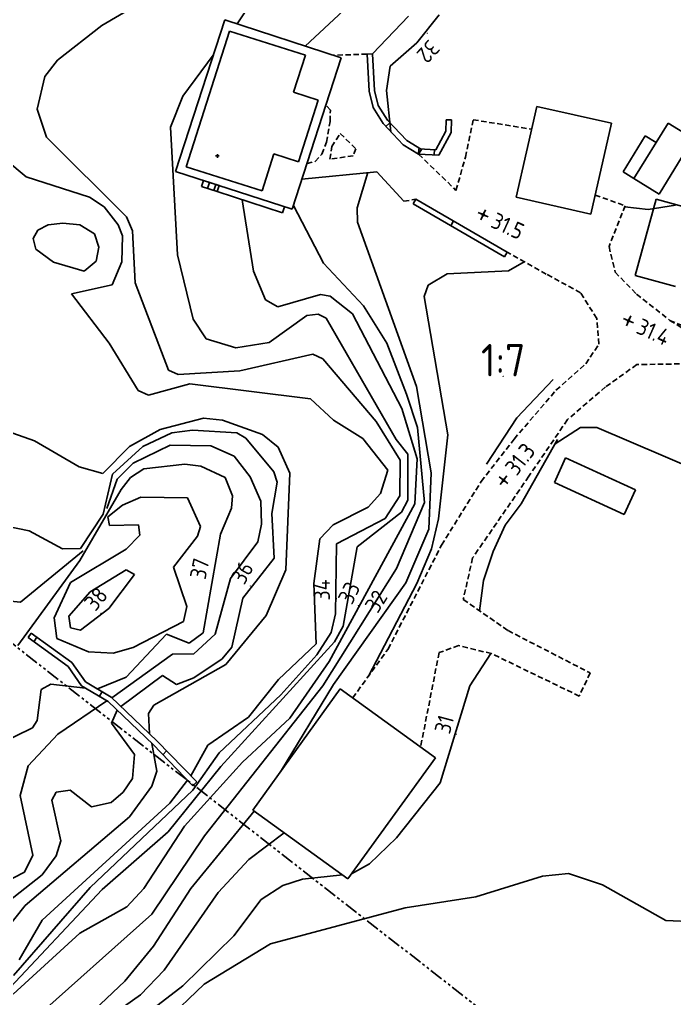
# Model space of a CAD drawing. Header units: metres. Extents: x 139929 to 143267, y 6401995 to 6404511.
# Drawn here: x 140332.2 to 140392.8, y 6402133.2 to 6402223.7 of the extents above; entities that cross this region are included whole.
import ezdxf
from ezdxf.enums import TextEntityAlignment as Align

# ---------------------------------------------------------------- set-up
doc = ezdxf.new("R2010")
doc.units = ezdxf.units.M
doc.linetypes.add('DASHED', pattern=[0.75, 0.5, -0.25])
doc.linetypes.add('PHANTOM', pattern=[2.5, 1.25, -0.25, 0.25, -0.25, 0.25, -0.25])
for name, color, linetype in [('M-BEF-BYGGNAD', 3, 'Continuous'), ('M-BEF-HÄCK', 7, 'Continuous'), ('M-BEF-MUR', 4, 'Continuous'), ('M-BEF-NIVÅ', 4, 'Continuous'), ('M-BEF-NIVÅKURVA-PRIMÄR-0.5M', 12, 'Continuous'), ('M-BEF-NIVÅKURVA-PRIMÄR-1.0M', 12, 'Continuous'), ('M-BEF-SPECIALOMRÅDE', 7, 'Continuous'), ('M-BEF-TRAPPA', 4, 'Continuous'), ('M-BEF-VÄGKANT', 1, 'DASHED'), ('M-FASTIGHETSBETECKNING', 3, 'Continuous'), ('M-GR-FASTIGHETSGRÄNS', 3, 'PHANTOM'), ('M-KRYSS-1000', 1, 'Continuous')]:
    doc.layers.add(name, color=color, linetype=linetype)
doc.styles.add('ISO', font='iso.shx', dxfattribs={"height": 2.5})

# ---------------------------------------------------------------- blocks, each defined once
blk = doc.blocks.new('osynlig cirkel')
blk.add_circle((0, 0), 0.005)
blk = doc.blocks.new('OSYNLIG')
blk.add_blockref('osynlig cirkel', (0, 0))
blk = doc.blocks.new('PRI_NIVÅ_HÖJDPUNKT_ISM')
at = {"color": 7}
for p, q in [((-0.25, 0), (0.25, 0)), ((0, 0.25), (0, -0.25))]:
    blk.add_line(p, q, dxfattribs=at)
blk = doc.blocks.new('SPWDEF')
at = {"color": 0, "linetype": 'Continuous'}
for p, q in [((-1, 0), (1, 0)), ((0, -1), (0, 1))]:
    blk.add_line(p, q, dxfattribs=at)
blk.add_circle((0, 0), 0.2)
blk = doc.blocks.new('PLUS')
for p, q in [((-0.175, 0), (0, 0)), ((0, 0), (0, 0.175)), ((0, -0.175), (0, 0)), ((0, 0), (0.175, 0))]:
    blk.add_line(p, q)
blk = doc.blocks.new('PRI_NIVÅ_HÖJDPKT')
at = {"color": 0, "linetype": 'Continuous', "lineweight": -3}
blk.add_circle((183, 184), 0.0005, dxfattribs=at)

msp = doc.modelspace()

# ---------------------------------------------------------------- linework, layer by layer
at = {"layer": 'M-BEF-BYGGNAD'}
for p, q in [((140346.605, 6402209.688), (140351.151, 6402223.69)), ((140346.605, 6402209.688), (140351.151, 6402223.69)), ((140351.151, 6402223.69), (140361.937, 6402220.188)), ((140351.151, 6402223.69), (140361.937, 6402220.188)), ((140347.594, 6402210.118), (140351.591, 6402222.665)), ((140351.591, 6402222.665), (140358.613, 6402220.429)), ((140361.937, 6402220.188), (140357.392, 6402206.186)), ((140361.937, 6402220.188), (140357.392, 6402206.186)), ((140358.613, 6402220.429), (140357.521, 6402217)), ((140357.521, 6402217), (140359.81, 6402216.269)), ((140359.81, 6402216.269), (140357.995, 6402210.583)), ((140380.021, 6402215.695), (140378.123, 6402207.287)), ((140380.021, 6402215.695), (140378.123, 6402207.287)), ((140386.933, 6402214.136), (140380.021, 6402215.695)), ((140386.933, 6402214.136), (140380.021, 6402215.695)), ((140385.035, 6402205.728), (140386.933, 6402214.136)), ((140385.035, 6402205.728), (140386.933, 6402214.136)), ((140389.013, 6402209.031), (140392.176, 6402214.159)), ((140389.013, 6402209.031), (140392.176, 6402214.159)), ((140392.176, 6402214.159), (140394.504, 6402212.723)), ((140392.176, 6402214.159), (140394.504, 6402212.723)), ((140390.058, 6402212.971), (140388.01, 6402209.65)), ((140390.058, 6402212.971), (140388.01, 6402209.65)), ((140391.061, 6402212.351), (140390.058, 6402212.971)), ((140391.061, 6402212.351), (140390.058, 6402212.971)), ((140394.504, 6402212.723), (140391.34, 6402207.595)), ((140394.504, 6402212.723), (140391.34, 6402207.595)), ((140355.711, 6402211.311), (140354.616, 6402207.882)), ((140357.995, 6402210.583), (140355.711, 6402211.311)), ((140354.616, 6402207.882), (140347.594, 6402210.118)), ((140357.392, 6402206.186), (140346.605, 6402209.688)), ((140357.392, 6402206.186), (140346.605, 6402209.688)), ((140388.01, 6402209.65), (140389.013, 6402209.031)), ((140388.01, 6402209.65), (140389.013, 6402209.031)), ((140391.34, 6402207.595), (140389.013, 6402209.031)), ((140391.34, 6402207.595), (140389.013, 6402209.031)), ((140350.626, 6402208.383), (140350.441, 6402207.812)), ((140350.626, 6402208.383), (140350.441, 6402207.812)), ((140350.441, 6402207.812), (140356.505, 6402205.843)), ((140350.441, 6402207.812), (140356.505, 6402205.843)), ((140378.123, 6402207.287), (140385.035, 6402205.728)), ((140378.123, 6402207.287), (140385.035, 6402205.728)), ((140391.062, 6402207.115), (140389.142, 6402200.06)), ((140394.775, 6402206.105), (140391.062, 6402207.115)), ((140356.505, 6402205.843), (140356.69, 6402206.415)), ((140356.505, 6402205.843), (140356.69, 6402206.415)), ((140389.142, 6402200.06), (140392.854, 6402199.05)), ((140382.693, 6402183.181), (140381.659, 6402180.906)), ((140389.159, 6402180.243), (140382.693, 6402183.181)), ((140381.659, 6402180.906), (140388.125, 6402177.967)), ((140388.125, 6402177.967), (140389.159, 6402180.243)), ((140361.851, 6402161.817), (140353.747, 6402150.613)), ((140361.851, 6402161.817), (140353.747, 6402150.613)), ((140370.645, 6402155.458), (140361.851, 6402161.817)), ((140370.645, 6402155.458), (140361.851, 6402161.817)), ((140362.542, 6402144.254), (140370.645, 6402155.458)), ((140362.542, 6402144.254, 37.015), (140370.645, 6402155.458, 34.424)), ((140353.747, 6402150.613), (140362.542, 6402144.254)), ((140353.747, 6402150.613, 37.015), (140362.542, 6402144.254, 37.015))]:
    msp.add_line(p, q, dxfattribs=at)
at = {"layer": 'M-BEF-HÄCK', "lineweight": -3}
for p, q in [((140378.174, 6402186.904), (140381.529, 6402190.448)), ((140378.174, 6402186.904), (140381.529, 6402190.448)), ((140375.371, 6402182.596), (140378.174, 6402186.904)), ((140375.371, 6402182.596), (140378.174, 6402186.904))]:
    msp.add_line(p, q, dxfattribs=at)
at = {"layer": 'M-BEF-MUR', "lineweight": -3}
for p, q in [((140364.322, 6402220.532), (140364.821, 6402220.559)), ((140364.505, 6402217.106), (140364.322, 6402220.532)), ((140364.821, 6402220.559), (140365.002, 6402217.181)), ((140364.889, 6402215.582), (140364.505, 6402217.106)), ((140365.002, 6402217.181), (140365.354, 6402215.782)), ((140365.813, 6402214.111), (140364.889, 6402215.582)), ((140365.354, 6402215.782), (140366.21, 6402214.419)), ((140366.21, 6402214.419), (140367.993, 6402212.53)), ((140371.605, 6402213.406), (140371.629, 6402214.459)), ((140371.629, 6402214.459), (140372.129, 6402214.448)), ((140372.129, 6402214.448), (140372.102, 6402213.275)), ((140367.677, 6402212.137), (140365.813, 6402214.111)), ((140366.065, 6402213.845), (140366.428, 6402214.188)), ((140370.687, 6402211.695), (140371.605, 6402213.406)), ((140367.993, 6402212.53), (140369.35, 6402211.715)), ((140372.102, 6402213.275), (140370.976, 6402211.177)), ((140369.092, 6402211.287), (140367.677, 6402212.137)), ((140369.092, 6402211.287), (140369.122, 6402211.786)), ((140369.35, 6402211.715), (140369.092, 6402211.287)), ((140369.122, 6402211.786), (140370.687, 6402211.695)), ((140370.532, 6402211.202), (140370.561, 6402211.702)), ((140370.976, 6402211.177), (140369.092, 6402211.287)), ((140358.299, 6402208.98), (140365.243, 6402209.651)), ((140365.243, 6402209.651), (140367.728, 6402206.931)), ((140368.6, 6402206.672), (140368.85, 6402207.105)), ((140368.85, 6402207.105), (140377.295, 6402202.209)), ((140377.044, 6402201.776), (140368.6, 6402206.672)), ((140372.311, 6402205.098), (140372.061, 6402204.666)), ((140377.295, 6402202.209), (140377.044, 6402201.776)), ((140381.96, 6402184.895), (140378.588, 6402178.943)), ((140332.955, 6402166.571), (140333.247, 6402166.977)), ((140336.662, 6402163.908), (140332.955, 6402166.571)), ((140333.247, 6402166.977), (140337.023, 6402164.264)), ((140333.487, 6402166.189), (140333.779, 6402166.595)), ((140337.916, 6402162.115), (140336.662, 6402163.908)), ((140337.023, 6402164.264), (140338.265, 6402162.489)), ((140340.357, 6402160.656), (140337.916, 6402162.115)), ((140338.265, 6402162.489), (140340.662, 6402161.056)), ((140339.55, 6402161.138), (140339.806, 6402161.568)), ((140340.662, 6402161.056), (140344.872, 6402157.027)), ((140344.52, 6402156.671), (140340.357, 6402160.656)), ((140348.214, 6402152.876), (140344.52, 6402156.671)), ((140344.872, 6402157.027), (140348.573, 6402153.225)), ((140345.424, 6402155.742), (140345.782, 6402156.091)), ((140348.573, 6402153.225), (140348.214, 6402152.876))]:
    msp.add_line(p, q, dxfattribs=at)
at = {"layer": 'M-BEF-MUR'}
for p, q in [((140364.322, 6402220.532), (140364.821, 6402220.559)), ((140364.505, 6402217.106), (140364.322, 6402220.532)), ((140364.821, 6402220.559), (140365.002, 6402217.181)), ((140364.889, 6402215.582), (140364.505, 6402217.106)), ((140365.002, 6402217.181), (140365.354, 6402215.782)), ((140365.813, 6402214.111), (140364.889, 6402215.582)), ((140365.354, 6402215.782), (140366.21, 6402214.419)), ((140366.21, 6402214.419), (140367.993, 6402212.53)), ((140371.605, 6402213.406), (140371.629, 6402214.459)), ((140371.629, 6402214.459), (140372.129, 6402214.448)), ((140372.129, 6402214.448), (140372.102, 6402213.275)), ((140367.677, 6402212.137), (140365.813, 6402214.111)), ((140366.065, 6402213.845), (140366.428, 6402214.188)), ((140370.687, 6402211.695), (140371.605, 6402213.406)), ((140367.993, 6402212.53), (140369.35, 6402211.715)), ((140372.102, 6402213.275), (140370.976, 6402211.177)), ((140369.092, 6402211.287), (140367.677, 6402212.137)), ((140369.092, 6402211.287), (140369.122, 6402211.786)), ((140369.35, 6402211.715), (140369.092, 6402211.287)), ((140369.122, 6402211.786), (140370.687, 6402211.695)), ((140370.532, 6402211.202), (140370.561, 6402211.702)), ((140370.976, 6402211.177), (140369.092, 6402211.287)), ((140358.299, 6402208.98), (140365.243, 6402209.651)), ((140365.243, 6402209.651), (140367.728, 6402206.931)), ((140368.6, 6402206.672), (140368.85, 6402207.105)), ((140368.85, 6402207.105), (140377.295, 6402202.209)), ((140377.044, 6402201.776), (140368.6, 6402206.672)), ((140372.311, 6402205.098), (140372.061, 6402204.666)), ((140377.295, 6402202.209), (140377.044, 6402201.776)), ((140381.96, 6402184.895), (140378.588, 6402178.943)), ((140332.955, 6402166.571), (140333.247, 6402166.977)), ((140336.662, 6402163.908), (140332.955, 6402166.571)), ((140333.247, 6402166.977), (140337.023, 6402164.264)), ((140333.487, 6402166.189), (140333.779, 6402166.595)), ((140337.916, 6402162.115), (140336.662, 6402163.908)), ((140337.023, 6402164.264), (140338.265, 6402162.489)), ((140340.357, 6402160.656), (140337.916, 6402162.115)), ((140338.265, 6402162.489), (140340.662, 6402161.056)), ((140339.55, 6402161.138), (140339.806, 6402161.568)), ((140340.662, 6402161.056), (140344.872, 6402157.027)), ((140344.52, 6402156.671), (140340.357, 6402160.656)), ((140348.214, 6402152.876, 34.773), (140344.52, 6402156.671, 35.591)), ((140344.872, 6402157.027, 35.591), (140348.573, 6402153.225, 34.773)), ((140345.424, 6402155.742, 35.391), (140345.782, 6402156.091, 35.39)), ((140348.573, 6402153.225, 34.773), (140348.214, 6402152.876, 34.773))]:
    msp.add_line(p, q, dxfattribs=at)
at = {"layer": 'M-BEF-NIVÅKURVA-PRIMÄR-0.5M', "linetype": 'Continuous', "lineweight": -3}
for p, q in [((140352.296, 6402223.318, 33.5), (140353.43, 6402224.982, 33.5)), ((140364.821, 6402220.559, 32.5), (140368.165, 6402224.048, 32.5)), ((140347.284, 6402216.646, 33.5), (140350.093, 6402220.431, 33.5)), ((140346.138, 6402213.78, 33.5), (140347.284, 6402216.646, 33.5)), ((140346.788, 6402201.982, 33.5), (140346.138, 6402213.78, 33.5)), ((140332.796, 6402209.173, 34.5), (140330.913, 6402210.742, 34.5)), ((140338.651, 6402207.297, 34.5), (140332.796, 6402209.173, 34.5)), ((140339.992, 6402206.4, 34.5), (140338.651, 6402207.297, 34.5)), ((140341.296, 6402204.732, 34.5), (140339.992, 6402206.4, 34.5)), ((140360.302, 6402201.208, 32.5), (140357.509, 6402206.546, 32.5)), ((140334.809, 6402204.75, 35.5), (140333.852, 6402204.239, 35.5)), ((140336.177, 6402204.897, 35.5), (140334.809, 6402204.75, 35.5)), ((140337.733, 6402204.732, 35.5), (140336.177, 6402204.897, 35.5)), ((140339.116, 6402203.914, 35.5), (140337.733, 6402204.732, 35.5)), ((140341.696, 6402203.717, 34.5), (140341.296, 6402204.732, 34.5)), ((140333.852, 6402204.239, 35.5), (140333.428, 6402203.468, 35.5)), ((140333.428, 6402203.468, 35.5), (140333.663, 6402202.483, 35.5)), ((140339.509, 6402202.682, 35.5), (140339.116, 6402203.914, 35.5)), ((140341.649, 6402201.331, 34.5), (140341.696, 6402203.717, 34.5)), ((140333.663, 6402202.483, 35.5), (140335.311, 6402201.28, 35.5)), ((140339.247, 6402201.379, 35.5), (140339.509, 6402202.682, 35.5)), ((140348.22, 6402196.026, 33.5), (140346.788, 6402201.982, 33.5)), ((140335.311, 6402201.28, 35.5), (140338.151, 6402200.471, 35.5)), ((140338.151, 6402200.471, 35.5), (140339.247, 6402201.379, 35.5)), ((140340.751, 6402199.197, 34.5), (140341.649, 6402201.331, 34.5)), ((140363.983, 6402197.25, 32.5), (140360.302, 6402201.208, 32.5)), ((140377.402, 6402200.474, 31.5), (140378.861, 6402201.333, 31.5)), ((140369.98, 6402199.15, 31.5), (140371.737, 6402200.214, 31.5)), ((140371.737, 6402200.214, 31.5), (140377.402, 6402200.474, 31.5)), ((140336.964, 6402198.377, 34.5), (140340.751, 6402199.197, 34.5)), ((140369.606, 6402198.11, 31.5), (140369.98, 6402199.15, 31.5)), ((140340.469, 6402193.796, 34.5), (140336.964, 6402198.377, 34.5)), ((140371.783, 6402185.309, 31.5), (140369.606, 6402198.11, 31.5)), ((140366.146, 6402193.785, 32.5), (140363.983, 6402197.25, 32.5)), ((140358.756, 6402196.37, 33.5), (140355.26, 6402193.859, 33.5)), ((140359.797, 6402196.484, 33.5), (140358.756, 6402196.37, 33.5)), ((140360.546, 6402196.115, 33.5), (140359.797, 6402196.484, 33.5)), ((140349.449, 6402194.195, 33.5), (140348.22, 6402196.026, 33.5)), ((140367.029, 6402184.886, 33.5), (140360.546, 6402196.115, 33.5)), ((140343.137, 6402189.436, 34.5), (140340.469, 6402193.796, 34.5)), ((140352.186, 6402193.381, 33.5), (140349.449, 6402194.195, 33.5)), ((140355.26, 6402193.859, 33.5), (140352.186, 6402193.381, 33.5)), ((140367.983, 6402189.08, 32.5), (140366.146, 6402193.785, 32.5)), ((140347.927, 6402190.036, 34.5), (140344.101, 6402188.992, 34.5)), ((140359.089, 6402188.641, 34.5), (140347.927, 6402190.036, 34.5)), ((140344.101, 6402188.992, 34.5), (140343.137, 6402189.436, 34.5)), ((140368.99, 6402185.986, 32.5), (140367.983, 6402189.08, 32.5)), ((140361.227, 6402186.673, 34.5), (140359.089, 6402188.641, 34.5)), ((140349.19, 6402186.868, 35.5), (140345.175, 6402185.815, 35.5)), ((140350.934, 6402186.671, 35.5), (140349.19, 6402186.868, 35.5)), ((140354.641, 6402185.364, 35.5), (140350.934, 6402186.671, 35.5)), ((140363.942, 6402184.968, 34.5), (140361.227, 6402186.673, 34.5)), ((140333.564, 6402184.778, 35.5), (140331.537, 6402185.466, 35.5)), ((140345.175, 6402185.815, 35.5), (140342.338, 6402184.249, 35.5)), ((140356.089, 6402184.183, 35.5), (140354.641, 6402185.364, 35.5)), ((140369.637, 6402179.051, 32.5), (140368.99, 6402185.986, 32.5)), ((140370.922, 6402177.539, 31.5), (140371.783, 6402185.309, 31.5)), ((140337.701, 6402182.356, 35.5), (140333.564, 6402184.778, 35.5)), ((140346.112, 6402184.367, 36.5), (140342.694, 6402182.691, 36.5)), ((140349.882, 6402184.305, 36.5), (140346.112, 6402184.367, 36.5)), ((140366.26, 6402182.066, 34.5), (140363.942, 6402184.968, 34.5)), ((140368.094, 6402183.533, 33.5), (140367.029, 6402184.886, 33.5)), ((140342.338, 6402184.249, 35.5), (140339.883, 6402181.74, 35.5)), ((140352.039, 6402183.341, 36.5), (140349.882, 6402184.305, 36.5)), ((140357.179, 6402181.769, 35.5), (140356.089, 6402184.183, 35.5)), ((140368.084, 6402179.283, 33.5), (140368.094, 6402183.533, 33.5)), ((140342.694, 6402182.691, 36.5), (140341.191, 6402181.215, 36.5)), ((140353.507, 6402181.447, 36.5), (140352.039, 6402183.341, 36.5)), ((140339.883, 6402181.74, 35.5), (140337.701, 6402182.356, 35.5)), ((140356.816, 6402172.841, 35.5), (140357.179, 6402181.769, 35.5)), ((140365.579, 6402179.883, 34.5), (140366.26, 6402182.066, 34.5)), ((140341.191, 6402181.215, 36.5), (140340.233, 6402178.503, 36.5)), ((140354.484, 6402179.177, 36.5), (140353.507, 6402181.447, 36.5)), ((140364.421, 6402178.641, 34.5), (140365.579, 6402179.883, 34.5)), ((140343.389, 6402179.551, 37.5), (140341.687, 6402178.821, 37.5)), ((140347.72, 6402179.505, 37.5), (140343.389, 6402179.551, 37.5)), ((140348.898, 6402176.843, 37.5), (140347.72, 6402179.505, 37.5)), ((140354.547, 6402177.048, 36.5), (140354.484, 6402179.177, 36.5)), ((140367.053, 6402172.952, 32.5), (140369.637, 6402179.051, 32.5)), ((140367.511, 6402178.17, 33.5), (140368.084, 6402179.283, 33.5)), ((140341.687, 6402178.821, 37.5), (140340.352, 6402177.724, 37.5)), ((140361.198, 6402176.993, 34.5), (140364.421, 6402178.641, 34.5)), ((140363.417, 6402174.968, 33.5), (140367.511, 6402178.17, 33.5)), ((140340.352, 6402177.724, 37.5), (140340.506, 6402176.924, 37.5)), ((140370.922, 6402177.539, 31.5), (140370.284, 6402174.772, 31.5)), ((140340.506, 6402176.924, 37.5), (140343.161, 6402177.005, 37.5)), ((140343.161, 6402177.005, 37.5), (140343.303, 6402176.031, 37.5)), ((140348.629, 6402175.952, 37.5), (140348.898, 6402176.843, 37.5)), ((140354.214, 6402175.436, 36.5), (140354.547, 6402177.048, 36.5)), ((140359.94, 6402175.705, 34.5), (140361.198, 6402176.993, 34.5)), ((140343.303, 6402176.031, 37.5), (140342.023, 6402174.745, 37.5)), ((140346.422, 6402173.08, 37.5), (140348.629, 6402175.952, 37.5)), ((140351.682, 6402172.033, 36.5), (140354.214, 6402175.436, 36.5)), ((140359.41, 6402171.576, 34.5), (140359.94, 6402175.705, 34.5)), ((140338.047, 6402174.594, 36.5), (140332.257, 6402169.855, 36.5)), ((140342.023, 6402174.745, 37.5), (140336.888, 6402171.658, 37.5)), ((140362.121, 6402167.623, 33.5), (140363.417, 6402174.968, 33.5)), ((140370.284, 6402174.772, 31.5), (140368.915, 6402171.586, 31.5)), ((140347.634, 6402169.441, 37.5), (140346.422, 6402173.08, 37.5)), ((140355, 6402168.599, 35.5), (140356.816, 6402172.841, 35.5)), ((140360.221, 6402162.104, 32.5), (140367.053, 6402172.952, 32.5)), ((140350.264, 6402166.88, 36.5), (140351.682, 6402172.033, 36.5)), ((140336.888, 6402171.658, 37.5), (140335.361, 6402168.409, 37.5)), ((140359.609, 6402165.981, 34.5), (140359.41, 6402171.576, 34.5)), ((140368.915, 6402171.586, 31.5), (140364.447, 6402162.998, 31.5)), ((140332.257, 6402169.855, 36.5), (140328.957, 6402170.165, 36.5)), ((140347.341, 6402168.07, 37.5), (140347.634, 6402169.441, 37.5)), ((140335.361, 6402168.409, 37.5), (140335.623, 6402166.481, 37.5)), ((140342.674, 6402165.639, 37.5), (140347.341, 6402168.07, 37.5)), ((140351.272, 6402164.088, 35.5), (140355, 6402168.599, 35.5)), ((140361.301, 6402166.168, 33.5), (140362.121, 6402167.623, 33.5)), ((140335.623, 6402166.481, 37.5), (140338.547, 6402165.25, 37.5)), ((140348.287, 6402165.065, 36.5), (140350.264, 6402166.88, 36.5)), ((140340.835, 6402165.136, 37.5), (140342.674, 6402165.639, 37.5)), ((140350.784, 6402154.646, 33.5), (140361.301, 6402166.168, 33.5)), ((140356.115, 6402162.698, 34.5), (140359.609, 6402165.981, 34.5)), ((140338.547, 6402165.25, 37.5), (140340.835, 6402165.136, 37.5)), ((140340.715, 6402161.004, 36.5), (140346.324, 6402165.023, 36.5)), ((140346.324, 6402165.023, 36.5), (140348.287, 6402165.065, 36.5)), ((140344.6, 6402160.318, 35.5), (140351.272, 6402164.088, 35.5)), ((140353.359, 6402159.222, 34.5), (140356.115, 6402162.698, 34.5)), ((140349.277, 6402148.236, 32.5), (140360.221, 6402162.104, 32.5)), ((140335.711, 6402157.634, 36.5), (140340.258, 6402160.715, 36.5)), ((140344.108, 6402159.537, 35.5), (140344.6, 6402160.318, 35.5)), ((140344.181, 6402157.688, 35.5), (140344.108, 6402159.537, 35.5)), ((140349.577, 6402156.635, 34.5), (140353.359, 6402159.222, 34.5)), ((140332.97, 6402154.714, 36.5), (140335.711, 6402157.634, 36.5)), ((140344.871, 6402154.22, 35.5), (140344.416, 6402156.771, 35.5)), ((140348.012, 6402153.8, 34.5), (140349.577, 6402156.635, 34.5)), ((140332.221, 6402151.971, 36.5), (140332.97, 6402154.714, 36.5)), ((140345.906, 6402148.599, 33.5), (140350.784, 6402154.646, 33.5)), ((140344.402, 6402152.831, 35.5), (140344.871, 6402154.22, 35.5)), ((140342.336, 6402149.992, 35.5), (140344.402, 6402152.831, 35.5)), ((140346.069, 6402151.245, 34.5), (140347.706, 6402153.398, 34.5)), ((140333.393, 6402146.434, 36.5), (140332.221, 6402151.971, 36.5)), ((140334.249, 6402140.432, 34.5), (140346.069, 6402151.245, 34.5)), ((140332.696, 6402141.795, 35.5), (140342.336, 6402149.992, 35.5)), ((140339.804, 6402143.261, 33.5), (140345.906, 6402148.599, 33.5)), ((140344.417, 6402140.993, 32.5), (140349.277, 6402148.236, 32.5)), ((140353.4, 6402146.058, 31.5), (140356.653, 6402148.513, 31.5)), ((140332.622, 6402144.867, 36.5), (140333.393, 6402146.434, 36.5)), ((140350.563, 6402142.988, 31.5), (140353.4, 6402146.058, 31.5)), ((140330.592, 6402143.839, 36.5), (140332.622, 6402144.867, 36.5)), ((140380.569, 6402144.511, 30.5), (140382.962, 6402144.761, 30.5)), ((140382.962, 6402144.761, 30.5), (140386.12, 6402143.702, 30.5)), ((140374.382, 6402142.602, 30.5), (140380.569, 6402144.511, 30.5)), ((140386.12, 6402143.702, 30.5), (140391.981, 6402140.407, 30.5)), ((140330.849, 6402133.704, 33.5), (140339.804, 6402143.261, 33.5)), ((140345.56, 6402135.827, 31.5), (140350.563, 6402142.988, 31.5)), ((140367.849, 6402141.585, 30.5), (140374.382, 6402142.602, 30.5)), ((140328.722, 6402136.833, 35.5), (140332.696, 6402141.795, 35.5)), ((140333.064, 6402130.895, 32.5), (140344.417, 6402140.993, 32.5)), ((140355.397, 6402138.25, 30.5), (140367.849, 6402141.585, 30.5)), ((140332.123, 6402136.775, 34.5), (140334.249, 6402140.432, 34.5)), ((140391.981, 6402140.407, 30.5), (140394.704, 6402140.296, 30.5)), ((140349.258, 6402134.505, 30.5), (140355.397, 6402138.25, 30.5)), ((140343.375, 6402133.531, 31.5), (140345.56, 6402135.827, 31.5)), ((140343.563, 6402129.098, 30.5), (140349.258, 6402134.505, 30.5)), ((140332.751, 6402126.099, 31.5), (140343.375, 6402133.531, 31.5))]:
    msp.add_line(p, q, dxfattribs=at)
at = {"layer": 'M-BEF-NIVÅKURVA-PRIMÄR-1.0M', "linetype": 'Continuous', "lineweight": -3}
for p, q in [((140339.78, 6402223.19, 34), (140346.469, 6402227.098, 34)), ((140358.597, 6402221.272, 33), (140362.133, 6402224.566, 33)), ((140368.935, 6402221.589, 32), (140371.008, 6402224.164, 32)), ((140335.681, 6402219.98, 34), (140339.78, 6402223.19, 34)), ((140366.471, 6402219.419, 32), (140368.935, 6402221.589, 32)), ((140334.525, 6402218.475, 34), (140335.681, 6402219.98, 34)), ((140366.138, 6402217.161, 32), (140366.471, 6402219.419, 32)), ((140333.806, 6402215.446, 34), (140334.525, 6402218.475, 34)), ((140366.525, 6402213.358, 32), (140366.138, 6402217.161, 32)), ((140334.672, 6402212.851, 34), (140333.806, 6402215.446, 34)), ((140342.066, 6402205.468, 34), (140334.672, 6402212.851, 34)), ((140363.418, 6402206.308, 32), (140364.394, 6402209.568, 32)), ((140353.826, 6402200.469, 33), (140352.758, 6402207.06, 33)), ((140363.449, 6402204.986, 32), (140363.418, 6402206.308, 32)), ((140342.607, 6402204.184, 34), (140342.066, 6402205.468, 34)), ((140368.906, 6402189.778, 32), (140363.449, 6402204.986, 32)), ((140342.866, 6402199.366, 34), (140342.607, 6402204.184, 34)), ((140354.916, 6402197.815, 33), (140353.826, 6402200.469, 33)), ((140345.964, 6402191.308, 34), (140342.866, 6402199.366, 34)), ((140360.02, 6402198.305, 33), (140356.079, 6402197.17, 33)), ((140360.918, 6402198.134, 33), (140360.02, 6402198.305, 33)), ((140362.975, 6402196.513, 33), (140360.918, 6402198.134, 33)), ((140356.079, 6402197.17, 33), (140354.916, 6402197.815, 33)), ((140367.53, 6402187.762, 33), (140362.975, 6402196.513, 33)), ((140359.295, 6402192.781, 34), (140352.538, 6402191.233, 34)), ((140360.232, 6402192.338, 34), (140359.295, 6402192.781, 34)), ((140365.173, 6402186.542, 34), (140360.232, 6402192.338, 34)), ((140346.843, 6402190.914, 34), (140345.964, 6402191.308, 34)), ((140352.538, 6402191.233, 34), (140346.843, 6402190.914, 34)), ((140370.268, 6402181.798, 32), (140368.906, 6402189.778, 32)), ((140368.956, 6402183.094, 33), (140367.53, 6402187.762, 33)), ((140367.386, 6402182.985, 34), (140365.173, 6402186.542, 34)), ((140346.248, 6402185.503, 36), (140343.564, 6402184.25, 36)), ((140348.177, 6402185.768, 36), (140346.248, 6402185.503, 36)), ((140352.288, 6402185.512, 36), (140348.177, 6402185.768, 36)), ((140353.116, 6402185.011, 36), (140352.288, 6402185.512, 36)), ((140381.727, 6402184.485, 31), (140384.06, 6402186.011, 31)), ((140384.06, 6402186.011, 31), (140385.582, 6402185.996, 31)), ((140385.582, 6402185.996, 31), (140400.558, 6402179.591, 31)), ((140355.7, 6402181.905, 36), (140353.116, 6402185.011, 36)), ((140343.564, 6402184.25, 36), (140340.766, 6402181.694, 36)), ((140347.455, 6402182.62, 37), (140343.683, 6402182.175, 37)), ((140348.942, 6402182.437, 37), (140347.455, 6402182.62, 37)), ((140367.369, 6402179.675, 34), (140367.386, 6402182.985, 34)), ((140368.732, 6402178.94, 33), (140368.956, 6402183.094, 33)), ((140340.766, 6402181.694, 36), (140339.91, 6402177.973, 36)), ((140343.683, 6402182.175, 37), (140342.427, 6402181.39, 37)), ((140351.192, 6402181.383, 37), (140348.942, 6402182.437, 37)), ((140356.021, 6402180.942, 36), (140355.7, 6402181.905, 36)), ((140370.032, 6402176.597, 32), (140370.268, 6402181.798, 32)), ((140342.427, 6402181.39, 37), (140341.583, 6402180.279, 37)), ((140351.859, 6402179.666, 37), (140351.192, 6402181.383, 37)), ((140355.517, 6402178.061, 36), (140356.021, 6402180.942, 36)), ((140341.583, 6402180.279, 37), (140337.744, 6402173.695, 37)), ((140351.791, 6402178.544, 37), (140351.859, 6402179.666, 37)), ((140360.833, 6402164.354, 33), (140368.732, 6402178.94, 33)), ((140365.986, 6402177.593, 34), (140367.369, 6402179.675, 34)), ((140377.099, 6402176.955, 31), (140378.588, 6402178.943, 31)), ((140350.749, 6402176.135, 37), (140351.791, 6402178.544, 37)), ((140355.732, 6402173.93, 36), (140355.517, 6402178.061, 36)), ((140333.059, 6402176.432, 36), (140329.772, 6402177.126, 36)), ((140339.91, 6402177.973, 36), (140337.811, 6402174.799, 36)), ((140361.5, 6402175.238, 34), (140365.986, 6402177.593, 34)), ((140336.14, 6402174.77, 36), (140333.059, 6402176.432, 36)), ((140367.927, 6402171.641, 32), (140370.032, 6402176.597, 32)), ((140376.002, 6402174.529, 31), (140377.099, 6402176.955, 31)), ((140349.15, 6402167.019, 37), (140350.749, 6402176.135, 37)), ((140337.811, 6402174.799, 36), (140336.14, 6402174.77, 36)), ((140361.397, 6402168.763, 34), (140361.5, 6402175.238, 34)), ((140375.084, 6402171.839, 31), (140376.002, 6402174.529, 31)), ((140337.744, 6402173.695, 37), (140332.02, 6402165.833, 37)), ((140352.817, 6402170.216, 36), (140355.732, 6402173.93, 36)), ((140342.029, 6402172.83, 38), (140338.704, 6402170.793, 38)), ((140342.815, 6402172.402, 38), (140342.029, 6402172.83, 38)), ((140340.422, 6402169.263, 38), (140342.815, 6402172.402, 38)), ((140374.725, 6402169.058, 31), (140375.084, 6402171.839, 31)), ((140338.704, 6402170.793, 38), (140336.731, 6402168.562, 38)), ((140361.227, 6402162.227, 32), (140367.927, 6402171.641, 32)), ((140351.8, 6402165.678, 36), (140352.817, 6402170.216, 36)), ((140337.819, 6402167.259, 38), (140340.422, 6402169.263, 38)), ((140336.731, 6402168.562, 38), (140336.871, 6402167.475, 38)), ((140360.994, 6402167.049, 34), (140361.397, 6402168.763, 34)), ((140336.871, 6402167.475, 38), (140337.819, 6402167.259, 38)), ((140342.039, 6402162.924, 37), (140345.771, 6402166.885, 37)), ((140345.771, 6402166.885, 37), (140347.879, 6402166.055, 37)), ((140347.879, 6402166.055, 37), (140349.15, 6402167.019, 37)), ((140359.669, 6402164.972, 34), (140360.994, 6402167.049, 34)), ((140350.916, 6402164.606, 36), (140351.8, 6402165.678, 36)), ((140348.305, 6402162.857, 36), (140350.916, 6402164.606, 36)), ((140356.35, 6402161.284, 34), (140359.669, 6402164.972, 34)), ((140373.819, 6402162.097, 31), (140375.78, 6402165.103, 31)), ((140357.186, 6402159.131, 33), (140360.833, 6402164.354, 33)), ((140339.389, 6402161.817, 37), (140342.039, 6402162.924, 37)), ((140341.553, 6402160.203, 36), (140345.409, 6402163.056, 36)), ((140345.409, 6402163.056, 36), (140346.706, 6402162.23, 36)), ((140346.706, 6402162.23, 36), (140348.305, 6402162.857, 36)), ((140333.811, 6402158.915, 37), (140334.173, 6402161.78, 37)), ((140334.173, 6402161.78, 37), (140335.068, 6402162.275, 37)), ((140335.068, 6402162.275, 37), (140338.271, 6402161.902, 37)), ((140356.304, 6402154.148, 32), (140361.227, 6402162.227, 32)), ((140371.078, 6402153.151, 31), (140373.819, 6402162.097, 31)), ((140350.639, 6402155.905, 34), (140356.35, 6402161.284, 34)), ((140340.677, 6402158.655, 36), (140341.198, 6402159.85, 36)), ((140352.789, 6402155.057, 33), (140357.186, 6402159.131, 33)), ((140330.206, 6402156.673, 37), (140333.382, 6402158.231, 37)), ((140333.382, 6402158.231, 37), (140333.811, 6402158.915, 37)), ((140342.816, 6402155.766, 36), (140340.677, 6402158.655, 36)), ((140342.625, 6402153.541, 36), (140342.816, 6402155.766, 36)), ((140348.194, 6402152.467, 34), (140350.639, 6402155.905, 34)), ((140347.437, 6402149.124, 33), (140352.789, 6402155.057, 33)), ((140341.77, 6402152.281, 36), (140342.625, 6402153.541, 36)), ((140367.058, 6402148.056, 31), (140371.078, 6402153.151, 31)), ((140335.163, 6402151.544, 36), (140335.564, 6402152.275, 36)), ((140335.564, 6402152.275, 36), (140336.852, 6402152.451, 36)), ((140336.852, 6402152.451, 36), (140338.827, 6402150.926, 36)), ((140338.718, 6402143.473, 34), (140348.194, 6402152.467, 34)), ((140340.655, 6402151.333, 36), (140341.77, 6402152.281, 36)), ((140335.976, 6402147.765, 36), (140335.163, 6402151.544, 36)), ((140338.827, 6402150.926, 36), (140340.655, 6402151.333, 36)), ((140348.032, 6402143.376, 32), (140353.872, 6402150.523, 32)), ((140343.664, 6402143.381, 33), (140347.437, 6402149.124, 33)), ((140335.565, 6402146.382, 36), (140335.976, 6402147.765, 36)), ((140364.536, 6402145.655, 31), (140367.058, 6402148.056, 31)), ((140334.277, 6402144.633, 36), (140335.565, 6402146.382, 36)), ((140362.88, 6402144.721, 31), (140364.536, 6402145.655, 31)), ((140330.637, 6402141.755, 36), (140334.277, 6402144.633, 36)), ((140358.35, 6402144.234, 31), (140362.038, 6402144.619, 31)), ((140354.537, 6402142.361, 31), (140356.54, 6402143.63, 31)), ((140356.54, 6402143.63, 31), (140358.35, 6402144.234, 31)), ((140331.611, 6402135.32, 34), (140338.718, 6402143.473, 34)), ((140342.104, 6402141.672, 33), (140343.664, 6402143.381, 33)), ((140344.551, 6402138.021, 32), (140348.032, 6402143.376, 32)), ((140352.006, 6402138.975, 31), (140354.537, 6402142.361, 31)), ((140337.734, 6402139.228, 33), (140342.104, 6402141.672, 33)), ((140331.575, 6402133.6, 33), (140337.734, 6402139.228, 33)), ((140347.271, 6402134.379, 31), (140352.006, 6402138.975, 31)), ((140341.903, 6402134.801, 32), (140344.551, 6402138.021, 32)), ((140337.08, 6402130.239, 32), (140341.903, 6402134.801, 32)), ((140340.272, 6402128.968, 31), (140347.271, 6402134.379, 31))]:
    msp.add_line(p, q, dxfattribs=at)
at = {"layer": 'M-BEF-SPECIALOMRÅDE', "lineweight": -3}
for p, q in [((140390.343, 6402206.168), (140388.19, 6402206.396)), ((140392.874, 6402206.551), (140390.343, 6402206.168))]:
    msp.add_line(p, q, dxfattribs=at)
at = {"layer": 'M-BEF-TRAPPA', "lineweight": -3}
for p, q in [((140349.177, 6402208.854), (140348.991, 6402208.281)), ((140349.177, 6402208.854), (140350.626, 6402208.383)), ((140350.441, 6402207.812), (140348.991, 6402208.281)), ((140349.748, 6402208.668), (140349.561, 6402208.096)), ((140350.318, 6402208.483), (140350.132, 6402207.912)), ((140350.626, 6402208.383), (140350.441, 6402207.812))]:
    msp.add_line(p, q, dxfattribs=at)
at = {"layer": 'M-BEF-TRAPPA', "color": 1, "linetype": 'Continuous', "lineweight": -3}
for p, q in [((140349.177, 6402208.854), (140348.991, 6402208.281)), ((140349.177, 6402208.854), (140350.626, 6402208.383)), ((140350.441, 6402207.812), (140348.991, 6402208.281)), ((140349.748, 6402208.668), (140349.561, 6402208.096)), ((140350.318, 6402208.483), (140350.132, 6402207.912)), ((140350.626, 6402208.383), (140350.441, 6402207.812))]:
    msp.add_line(p, q, dxfattribs=at)
at = {"layer": 'M-BEF-VÄGKANT', "lineweight": -3}
for p, q in [((140364.322, 6402220.532), (140361.223, 6402220.42)), ((140360.932, 6402215.335), (140360.517, 6402215.814)), ((140360.902, 6402214.311), (140360.932, 6402215.335)), ((140360.573, 6402212.402), (140360.902, 6402214.311)), ((140373.429, 6402211.013), (140374.154, 6402214.459)), ((140374.154, 6402214.459), (140379.545, 6402213.587)), ((140361.055, 6402211.977), (140361.839, 6402213.202)), ((140361.839, 6402213.202), (140363.288, 6402211.777)), ((140360.138, 6402211.277), (140360.573, 6402212.402)), ((140360.885, 6402210.828), (140361.055, 6402211.977)), ((140363.288, 6402211.777), (140363.038, 6402211.125)), ((140359.521, 6402210.589), (140360.138, 6402211.277)), ((140363.038, 6402211.125), (140360.885, 6402210.828)), ((140369.092, 6402211.287), (140372.55, 6402207.934)), ((140372.55, 6402207.934), (140373.429, 6402211.013)), ((140358.768, 6402210.422), (140359.521, 6402210.589)), ((140367.728, 6402206.931), (140368.85, 6402207.105)), ((140385.432, 6402207.487), (140388.208, 6402206.509)), ((140388.208, 6402206.509), (140386.71, 6402202.746)), ((140386.71, 6402202.746), (140387.283, 6402200.364)), ((140380.903, 6402200.192), (140377.295, 6402202.209)), ((140384.072, 6402198.462), (140380.903, 6402200.192)), ((140387.283, 6402200.364), (140389.264, 6402198.338)), ((140385.569, 6402196.085), (140384.072, 6402198.462)), ((140389.264, 6402198.338), (140392.34, 6402195.911)), ((140385.783, 6402193.721), (140385.569, 6402196.085)), ((140392.34, 6402195.911), (140396.696, 6402194.055)), ((140384.552, 6402191.892), (140385.783, 6402193.721)), ((140381.805, 6402189.444), (140384.552, 6402191.892)), ((140389.282, 6402191.819), (140386.389, 6402189.755)), ((140393.981, 6402191.895), (140389.282, 6402191.819)), ((140377.931, 6402184.929), (140381.805, 6402189.444)), ((140386.389, 6402189.755), (140382.87, 6402186.73)), ((140382.87, 6402186.73), (140379.301, 6402181.494)), ((140374.885, 6402181.014), (140377.931, 6402184.929)), ((140371.218, 6402175.125), (140374.885, 6402181.014)), ((140379.301, 6402181.494), (140374.086, 6402173.932)), ((140366.266, 6402165.507), (140371.218, 6402175.125)), ((140374.086, 6402173.932), (140373.23, 6402170.098)), ((140373.23, 6402170.098), (140377.367, 6402167.219)), ((140377.367, 6402167.219), (140384.967, 6402163.3)), ((140362.993, 6402160.991), (140366.266, 6402165.507)), ((140372.799, 6402165.838), (140370.988, 6402165.179)), ((140375.834, 6402165.089), (140372.799, 6402165.838)), ((140370.988, 6402165.179), (140369.278, 6402156.447)), ((140383.962, 6402161.16), (140375.834, 6402165.089)), ((140384.967, 6402163.3), (140383.962, 6402161.16))]:
    msp.add_line(p, q, dxfattribs=at)
at = {"layer": 'M-BEF-VÄGKANT'}
for p, q in [((140364.322, 6402220.532), (140361.223, 6402220.42)), ((140360.932, 6402215.335), (140360.517, 6402215.814)), ((140360.902, 6402214.311), (140360.932, 6402215.335)), ((140360.573, 6402212.402), (140360.902, 6402214.311)), ((140373.429, 6402211.013), (140374.154, 6402214.459)), ((140374.154, 6402214.459), (140379.545, 6402213.587)), ((140361.055, 6402211.977), (140361.839, 6402213.202)), ((140361.839, 6402213.202), (140363.288, 6402211.777)), ((140360.138, 6402211.277), (140360.573, 6402212.402)), ((140360.885, 6402210.828), (140361.055, 6402211.977)), ((140363.288, 6402211.777), (140363.038, 6402211.125)), ((140359.521, 6402210.589), (140360.138, 6402211.277)), ((140363.038, 6402211.125), (140360.885, 6402210.828)), ((140369.092, 6402211.287), (140372.55, 6402207.934)), ((140372.55, 6402207.934), (140373.429, 6402211.013)), ((140358.768, 6402210.422), (140359.521, 6402210.589)), ((140367.728, 6402206.931), (140368.85, 6402207.105)), ((140385.432, 6402207.487), (140388.208, 6402206.509)), ((140388.208, 6402206.509), (140386.71, 6402202.746)), ((140386.71, 6402202.746), (140387.283, 6402200.364)), ((140380.903, 6402200.192), (140377.295, 6402202.209)), ((140384.072, 6402198.462), (140380.903, 6402200.192)), ((140387.283, 6402200.364), (140389.264, 6402198.338)), ((140385.569, 6402196.085), (140384.072, 6402198.462)), ((140389.264, 6402198.338), (140392.34, 6402195.911)), ((140385.783, 6402193.721), (140385.569, 6402196.085)), ((140392.34, 6402195.911), (140396.829, 6402193.102)), ((140384.552, 6402191.892), (140385.783, 6402193.721)), ((140381.805, 6402189.444), (140384.552, 6402191.892)), ((140389.282, 6402191.819), (140386.389, 6402189.755)), ((140393.981, 6402191.895), (140389.282, 6402191.819)), ((140377.931, 6402184.929), (140381.805, 6402189.444)), ((140386.389, 6402189.755), (140382.87, 6402186.73)), ((140382.87, 6402186.73), (140379.301, 6402181.494)), ((140374.885, 6402181.014), (140377.931, 6402184.929)), ((140371.218, 6402175.125), (140374.885, 6402181.014)), ((140379.301, 6402181.494), (140374.086, 6402173.932)), ((140366.266, 6402165.507), (140371.218, 6402175.125)), ((140374.086, 6402173.932), (140373.23, 6402170.098)), ((140373.23, 6402170.098), (140377.367, 6402167.219)), ((140377.367, 6402167.219), (140384.967, 6402163.3)), ((140362.993, 6402160.991), (140366.266, 6402165.507)), ((140372.799, 6402165.838), (140370.988, 6402165.179)), ((140375.834, 6402165.089), (140372.799, 6402165.838)), ((140370.988, 6402165.179), (140369.278, 6402156.447)), ((140383.962, 6402161.16), (140375.834, 6402165.089)), ((140384.967, 6402163.3), (140383.962, 6402161.16))]:
    msp.add_line(p, q, dxfattribs=at)
at = {"layer": 'M-GR-FASTIGHETSGRÄNS'}
msp.add_line((140309.15, 6402183.462), (140396.292, 6402115.433), dxfattribs=at)
msp.add_line((140309.15, 6402183.462), (140396.292, 6402115.433), dxfattribs=at)

# ---------------------------------------------------------------- block references
at = {"layer": 'M-BEF-NIVÅ', "xscale": 0.5, "yscale": 0.5, "zscale": 0.5}
for p, rotation in [((140375.066, 6402205.675), 335.8169997812543), ((140388.517, 6402195.87), 336.2219992631848), ((140376.956, 6402181.122), 52.37100138563885)]:
    msp.add_blockref('SPWDEF', p, dxfattribs=dict(at, rotation=rotation))
at = {"layer": 'M-BEF-NIVÅ', "lineweight": -3}
for p, rotation in [((140375.066, 6402205.675), 335.8169997812544), ((140388.517, 6402195.87), 336.2219992631848), ((140376.956, 6402181.122), 52.37100138563888)]:
    msp.add_blockref('PRI_NIVÅ_HÖJDPUNKT_ISM', p, dxfattribs=dict(at, rotation=rotation))
at = {"layer": 'M-BEF-NIVÅKURVA-PRIMÄR-1.0M', "color": 1, "linetype": 'Continuous', "lineweight": -3, "xscale": 0.001, "yscale": 0.001, "zscale": 0.001}
for p in [(140369.705, 6402222.271, 32), (140349.811, 6402171.773, 37), (140353.353, 6402171.147, 36), (140361.337, 6402169.989, 34), (140363.327, 6402169.328, 33), (140339.537, 6402168.629, 38), (140365.687, 6402168.497, 32), (140372.412, 6402157.451, 31)]:
    msp.add_blockref('PRI_NIVÅ_HÖJDPKT', p, dxfattribs=at)
at = {"layer": 'M-FASTIGHETSBETECKNING', "lineweight": -3}
msp.add_blockref('OSYNLIG', (140376.922, 6402190.725), dxfattribs=at)
at = {"layer": 'M-KRYSS-1000', "ltscale": 0.8}
msp.add_blockref('PLUS', (140350.476, 6402211.113), dxfattribs=at)

# ---------------------------------------------------------------- texts
at = {"layer": 'M-BEF-NIVÅ', "style": 'ISO'}
for s, rotation, p in [('31.5', 335.22941, (140375.974, 6402205.256)), ('31.5', 335.81699, (140375.974, 6402205.256)), ('31.4', 335.63439, (140389.428, 6402195.458)), ('31.4', 336.22199, (140389.428, 6402195.458)), ('31.3', 52.371, (140377.574, 6402181.908)), ('31.3', 51.77957, (140377.574, 6402181.908))]:
    msp.add_text(s, height=1.5, rotation=rotation, dxfattribs=at).set_placement(p, align=Align.MIDDLE_LEFT)
at = {"layer": 'M-BEF-NIVÅKURVA-PRIMÄR-1.0M', "style": 'ISO'}
for s, rotation, p in [('32', 228.276, (140369.705, 6402222.271)), ('37', 78.264, (140349.811, 6402171.773)), ('36', 60.903, (140353.353, 6402171.147)), ('34', 89.901, (140361.337, 6402169.989)), ('38', 50.31, (140339.537, 6402168.629)), ('33', 63.999, (140363.327, 6402169.328)), ('32', 58.095, (140365.687, 6402168.497)), ('31', 74.943, (140372.412, 6402157.451))]:
    msp.add_text(s, height=1.5, rotation=rotation, dxfattribs=at).set_placement(p, align=Align.BOTTOM_LEFT)
at = {"layer": 'M-FASTIGHETSBETECKNING', "lineweight": -3, "style": 'ISO'}
msp.add_text('1:7', height=3, dxfattribs=at).set_placement((140376.922, 6402190.725), align=Align.CENTER)

doc.saveas('drawing.dxf')
